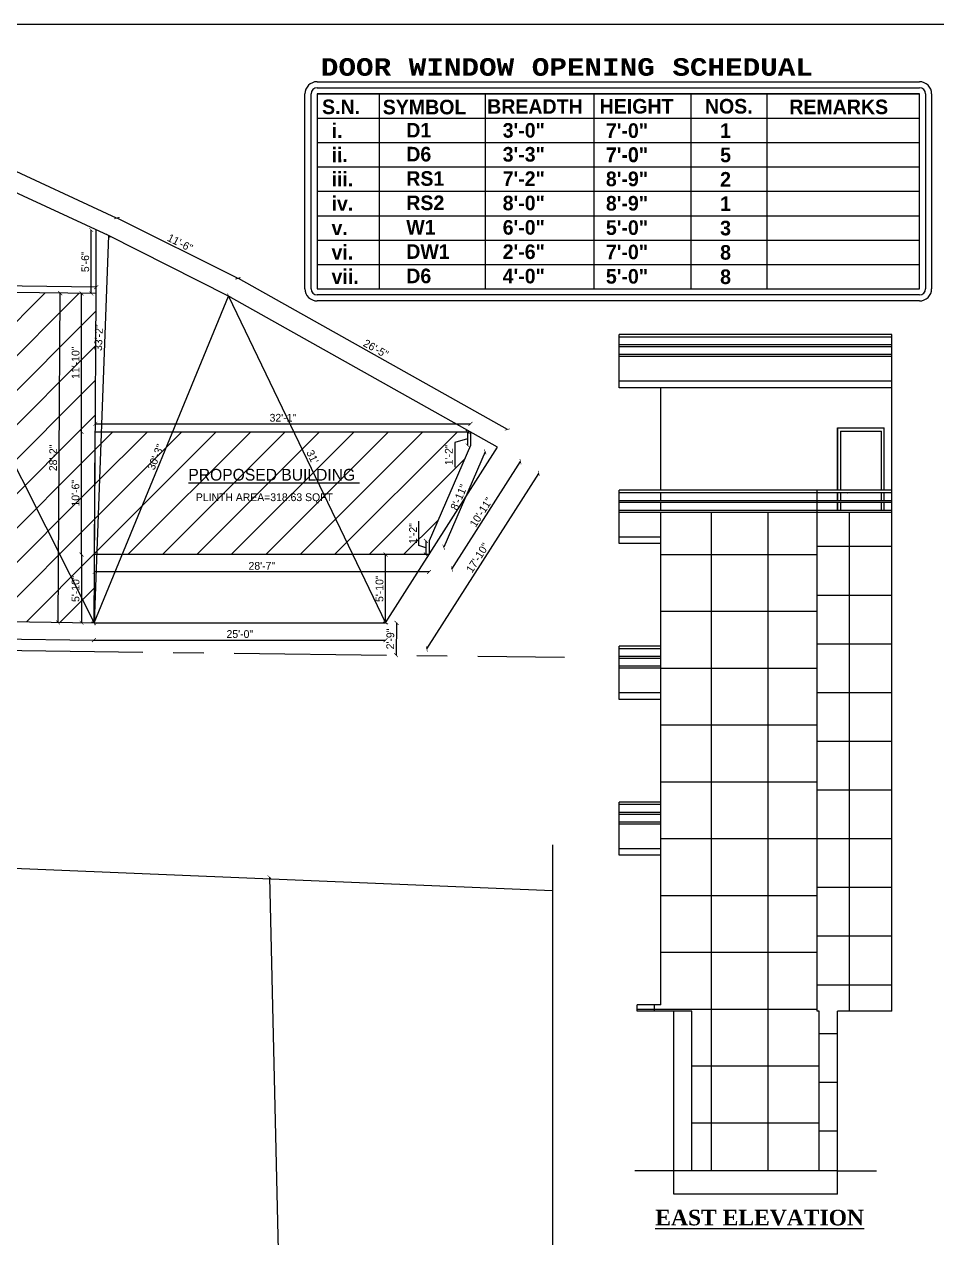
# Model space of a CAD drawing. Header units: inches. Extents: x 4069 to 291496, y -47643 to 12535.
# Drawn here: x 36764 to 37466, y 837 to 1771 of the extents above; entities that cross this region are included whole.
import ezdxf

# ---------------------------------------------------------------- set-up
doc = ezdxf.new("R2010")
doc.units = ezdxf.units.IN
doc.header["$LTSCALE"] = 5
doc.header["$MEASUREMENT"] = 0
doc.linetypes.add('CENTER', pattern=[2, 1.25, -0.25, 0.25, -0.25])
for name, color, linetype, lineweight in [('A-WALL', 7, 'Continuous', 9), ('boundary', 7, 'Continuous', 25), ('DOOR', 62, 'Continuous', 0), ('ele1', 21, 'Continuous', 20), ('HATCH', 253, 'Continuous', 0)]:
    doc.layers.add(name, color=color, linetype=linetype, lineweight=lineweight)
doc.layers.add('DIM', color=5, linetype='Continuous')
doc.layers.add('TEXT', color=6, linetype='Continuous')
doc.styles.add('ARIAL', font='cityb___.ttf')
doc.styles.add('COURIER', font='courbd.ttf')
doc.styles.add('ordinary', font='times.ttf')
doc.styles.add('tt', font='stylu.ttf', dxfattribs={"height": 8})
doc.dimstyles.new('Copy(2) of STANDARD', dxfattribs={"dimtxt": 2, "dimasz": 4, "dimexe": 0, "dimexo": 0, "dimgap": 2, "dimtad": 1, "dimdec": 0, "dimzin": 0, "dimdsep": 46, "dimlunit": 3, "dimtxsty": 'tt', "dimblk": 'ARCHTICK', "dimcen": 0.0505, "dimse1": 1, "dimse2": 1, "dimclrd": 5, "dimclre": 5, "dimclrt": 7, "dimadec": 1, "dimazin": 0, "dimtm": 1e-09, "dimtfac": 1, "dimtdec": 0, "dimtofl": 0, "dimtmove": 1, "dimatfit": 3, "dimfxl": 1, "dimtolj": 2, "dimtzin": 0, "dimlwd": 13, "dimarcsym": 0})
pattern_1 = [(45, (2582.913, 0), (-17.67767, 17.67767), [])]

# ---------------------------------------------------------------- blocks, each defined once
blk = doc.blocks.new('_ArchTick')
at = {"color": 0, "linetype": 'ByBlock', "const_width": 0.15}
blk.add_lwpolyline([(-0.5, -0.5), (0.5, 0.5)], dxfattribs=at)
blk = doc.blocks.new('*D1819')
at = {"layer": 'Defpoints', "color": 0, "ltscale": 5, "transparency": 16777216}
for p in [(47748.4, 1977.7), (47740, 1959.6, -58.2), (48020.5, 1829.8, -58.2)]:
    blk.add_point(p, dxfattribs=at)
at = {"layer": 'DIM', "color": 5, "lineweight": 13, "ltscale": 5, "transparency": 16777216}
blk.add_line((48028.9, 1847.9), (47748.4, 1977.7), dxfattribs=at)
at = {"layer": 'DIM', "color": 5, "lineweight": 13, "ltscale": 5, "transparency": 16777216, "xscale": 4, "yscale": 4, "zscale": 4}
for p, rotation in [((47748.4, 1977.7), 155.1576801813038), ((48028.9, 1847.9), 335.1576801813039)]:
    blk.add_blockref('_ArchTick', p, dxfattribs=dict(at, rotation=rotation))
at = {"layer": 'DIM', "color": 7, "ltscale": 5, "transparency": 16777216, "insert": (47891.2, 1918.4), "char_height": 8, "attachment_point": 5, "rotation": 335.1577, "style": 'tt'}
blk.add_mtext('\\A2;25\'-9"', dxfattribs=at)
blk = doc.blocks.new('*D1820')
at = {"layer": 'Defpoints', "color": 0, "ltscale": 5, "transparency": 16777216}
for p in [(48029.6, 1847.9), (48020.5, 1829.8, -58.2), (48143.9, 1767.8, -58.2)]:
    blk.add_point(p, dxfattribs=at)
at = {"layer": 'DIM', "color": 5, "lineweight": 13, "ltscale": 5, "transparency": 16777216}
blk.add_line((48153, 1786), (48029.6, 1847.9), dxfattribs=at)
at = {"layer": 'DIM', "color": 5, "lineweight": 13, "ltscale": 5, "transparency": 16777216, "xscale": 4, "yscale": 4, "zscale": 4}
for p, rotation in [((48029.6, 1847.9), 153.3431404319543), ((48153, 1786), 333.3431404319542)]:
    blk.add_blockref('_ArchTick', p, dxfattribs=dict(at, rotation=rotation))
at = {"layer": 'DIM', "color": 7, "ltscale": 5, "transparency": 16777216, "insert": (48094.1, 1822.4), "char_height": 8, "attachment_point": 5, "rotation": 333.3431, "style": 'tt'}
blk.add_mtext('\\A2;11\'-6"', dxfattribs=at)
blk = doc.blocks.new('*D1821')
at = {"layer": 'Defpoints', "color": 0, "ltscale": 5, "transparency": 16777216}
for p in [(48154, 1785.9), (48143.9, 1767.8, -58.2), (48420, 1612.8, -58.2)]:
    blk.add_point(p, dxfattribs=at)
at = {"layer": 'DIM', "color": 5, "lineweight": 13, "ltscale": 5, "transparency": 16777216}
blk.add_line((48430.1, 1630.8), (48154, 1785.9), dxfattribs=at)
at = {"layer": 'DIM', "color": 5, "lineweight": 13, "ltscale": 5, "transparency": 16777216, "xscale": 4, "yscale": 4, "zscale": 4}
for p, rotation in [((48154, 1785.9), 150.6791819765447), ((48430.1, 1630.8), 330.6791819765446)]:
    blk.add_blockref('_ArchTick', p, dxfattribs=dict(at, rotation=rotation))
at = {"layer": 'DIM', "color": 7, "ltscale": 5, "transparency": 16777216, "insert": (48295.1, 1713.7), "char_height": 8, "attachment_point": 5, "rotation": 330.6792, "style": 'tt'}
blk.add_mtext('\\A2;26\'-5"', dxfattribs=at)
blk = doc.blocks.new('*D1823')
at = {"layer": 'Defpoints', "color": 0, "ltscale": 5, "transparency": 16777216}
for p in [(47429.9, 1441.1, -58.2), (48005.8, 1432.4, -58.2), (48005.6, 1414.6)]:
    blk.add_point(p, dxfattribs=at)
at = {"layer": 'DIM', "color": 5, "lineweight": 13, "ltscale": 5, "transparency": 16777216}
blk.add_line((47429.6, 1423.2), (48005.6, 1414.6), dxfattribs=at)
at = {"layer": 'DIM', "color": 5, "lineweight": 13, "ltscale": 5, "transparency": 16777216, "xscale": 4, "yscale": 4, "zscale": 4}
for p, rotation in [((47429.6, 1423.2), 179.1401444559383), ((48005.6, 1414.6), 359.1401444559383)]:
    blk.add_blockref('_ArchTick', p, dxfattribs=dict(at, rotation=rotation))
at = {"layer": 'DIM', "color": 7, "ltscale": 5, "transparency": 16777216, "insert": (47717.7, 1425.1), "char_height": 8, "attachment_point": 5, "rotation": 359.1401, "style": 'tt'}
blk.add_mtext("\\A2;48'", dxfattribs=at)
blk = doc.blocks.new('*D1824')
at = {"layer": 'Defpoints', "color": 0, "ltscale": 5, "transparency": 16777216}
for p in [(48005.8, 1432.4, -58.2), (48305, 1432.4, -58.2), (48305, 1414.6)]:
    blk.add_point(p, dxfattribs=at)
at = {"layer": 'DIM', "color": 5, "lineweight": 13, "ltscale": 5, "transparency": 16777216}
blk.add_line((48005.8, 1414.6), (48305, 1414.6), dxfattribs=at)
at = {"layer": 'DIM', "color": 5, "lineweight": 13, "ltscale": 5, "transparency": 16777216, "xscale": 4, "yscale": 4, "zscale": 4, "rotation": 180}
blk.add_blockref('_ArchTick', (48005.8, 1414.6), dxfattribs=at)
at = {"layer": 'DIM', "color": 5, "lineweight": 13, "ltscale": 5, "transparency": 16777216, "xscale": 4, "yscale": 4, "zscale": 4}
blk.add_blockref('_ArchTick', (48305, 1414.6), dxfattribs=at)
at = {"layer": 'DIM', "color": 7, "ltscale": 5, "transparency": 16777216, "insert": (48155.4, 1420.8), "char_height": 8, "attachment_point": 5, "style": 'tt'}
blk.add_mtext('\\A2;25\'-0"', dxfattribs=at)
blk = doc.blocks.new('*D1825')
at = {"layer": 'Defpoints', "color": 0, "ltscale": 5, "transparency": 16777216}
for p in [(48420, 1612.8, -58.2), (48462.2, 1585.8), (48305, 1432.4, -58.2)]:
    blk.add_point(p, dxfattribs=at)
at = {"layer": 'DIM', "color": 5, "lineweight": 13, "ltscale": 5, "transparency": 16777216}
blk.add_line((48347.3, 1405.5), (48462.2, 1585.8), dxfattribs=at)
at = {"layer": 'DIM', "color": 5, "lineweight": 13, "ltscale": 5, "transparency": 16777216, "xscale": 4, "yscale": 4, "zscale": 4}
for p, rotation in [((48462.2, 1585.8), 57.48404716702264), ((48347.3, 1405.5), 237.4840471670226)]:
    blk.add_blockref('_ArchTick', p, dxfattribs=dict(at, rotation=rotation))
at = {"layer": 'DIM', "color": 7, "ltscale": 5, "transparency": 16777216, "insert": (48399.4, 1499.1), "char_height": 8, "attachment_point": 5, "rotation": 57.484, "style": 'tt'}
blk.add_mtext('\\A2;17\'-10"', dxfattribs=at)
blk = doc.blocks.new('*D1826')
at = {"layer": 'Defpoints', "color": 0, "ltscale": 5, "transparency": 16777216}
for p in [(47629.6, 1781.5), (47629.6, 1774.9, -58.2), (48008, 1770.4, -58.2)]:
    blk.add_point(p, dxfattribs=at)
at = {"layer": 'DIM', "color": 5, "lineweight": 13, "ltscale": 5, "transparency": 16777216}
blk.add_line((48008.1, 1777), (47629.6, 1781.5), dxfattribs=at)
at = {"layer": 'DIM', "color": 5, "lineweight": 13, "ltscale": 5, "transparency": 16777216, "xscale": 4, "yscale": 4, "zscale": 4}
for p, rotation in [((47629.6, 1781.5), 179.3189926732725), ((48008.1, 1777), 359.3189926732724)]:
    blk.add_blockref('_ArchTick', p, dxfattribs=dict(at, rotation=rotation))
at = {"layer": 'DIM', "color": 7, "ltscale": 5, "transparency": 16777216, "insert": (47819, 1785.6), "char_height": 8, "attachment_point": 5, "rotation": 359.319, "style": 'tt'}
blk.add_mtext('\\A2;31\'-7"', dxfattribs=at)
blk = doc.blocks.new('*D1829')
at = {"layer": 'Defpoints', "color": 0, "ltscale": 5, "transparency": 16777216}
for p in [(48003, 1835.5), (48008, 1835.5, -58.2), (48008, 1770.4, -58.2)]:
    blk.add_point(p, dxfattribs=at)
at = {"layer": 'DIM', "color": 5, "lineweight": 13, "ltscale": 5, "transparency": 16777216}
blk.add_line((48003, 1770.4), (48003, 1835.5), dxfattribs=at)
at = {"layer": 'DIM', "color": 5, "lineweight": 13, "ltscale": 5, "transparency": 16777216, "xscale": 4, "yscale": 4, "zscale": 4}
for p, rotation in [((48003, 1835.5), 90), ((48003, 1770.4), 270)]:
    blk.add_blockref('_ArchTick', p, dxfattribs=dict(at, rotation=rotation))
at = {"layer": 'DIM', "color": 7, "ltscale": 5, "transparency": 16777216, "insert": (47996.8, 1803), "char_height": 8, "attachment_point": 5, "rotation": 90, "style": 'tt'}
blk.add_mtext('\\A2;5\'-6"', dxfattribs=at)
blk = doc.blocks.new('*D1830')
at = {"layer": 'Defpoints', "color": 0, "ltscale": 5, "transparency": 16777216}
for p in [(47971.1, 1770.7), (48008, 1770.4, -58.2), (48005.8, 1432.4, -58.2)]:
    blk.add_point(p, dxfattribs=at)
at = {"layer": 'DIM', "color": 5, "lineweight": 13, "ltscale": 5, "transparency": 16777216}
blk.add_line((47968.9, 1432.7), (47971.1, 1770.7), dxfattribs=at)
at = {"layer": 'DIM', "color": 5, "lineweight": 13, "ltscale": 5, "transparency": 16777216, "xscale": 4, "yscale": 4, "zscale": 4}
for p, rotation in [((47971.1, 1770.7), 89.62590714723008), ((47968.9, 1432.7), 269.6259071472301)]:
    blk.add_blockref('_ArchTick', p, dxfattribs=dict(at, rotation=rotation))
at = {"layer": 'DIM', "color": 7, "ltscale": 5, "transparency": 16777216, "insert": (47963.9, 1601.7), "char_height": 8, "attachment_point": 5, "rotation": 89.6259, "style": 'tt'}
blk.add_mtext('\\A2;28\'-2"', dxfattribs=at)
blk = doc.blocks.new('*D1831')
at = {"layer": 'Defpoints', "color": 0, "ltscale": 5, "transparency": 16777216}
for p in [(47993, 1628.4), (48007.1, 1628.4, -58.2), (48006.3, 1502.4, -58.2)]:
    blk.add_point(p, dxfattribs=at)
at = {"layer": 'DIM', "color": 5, "lineweight": 13, "ltscale": 5, "transparency": 16777216}
blk.add_line((47993, 1502.4), (47993, 1628.4), dxfattribs=at)
at = {"layer": 'DIM', "color": 5, "lineweight": 13, "ltscale": 5, "transparency": 16777216, "xscale": 4, "yscale": 4, "zscale": 4}
for p, rotation in [((47993, 1628.4), 90), ((47993, 1502.4), 270)]:
    blk.add_blockref('_ArchTick', p, dxfattribs=dict(at, rotation=rotation))
at = {"layer": 'DIM', "color": 7, "ltscale": 5, "transparency": 16777216, "insert": (47986.8, 1565.4), "char_height": 8, "attachment_point": 5, "rotation": 90, "style": 'tt'}
blk.add_mtext('\\A2;10\'-6"', dxfattribs=at)
blk = doc.blocks.new('*D1832')
at = {"layer": 'Defpoints', "color": 0, "ltscale": 5, "transparency": 16777216}
for p in [(48006.3, 1502.4, -58.2), (47993, 1432.4), (48005.8, 1432.4, -58.2)]:
    blk.add_point(p, dxfattribs=at)
at = {"layer": 'DIM', "color": 5, "lineweight": 13, "ltscale": 5, "transparency": 16777216}
blk.add_line((47993, 1502.4), (47993, 1432.4), dxfattribs=at)
at = {"layer": 'DIM', "color": 5, "lineweight": 13, "ltscale": 5, "transparency": 16777216, "xscale": 4, "yscale": 4, "zscale": 4}
for p, rotation in [((47993, 1502.4), 90), ((47993, 1432.4), 270)]:
    blk.add_blockref('_ArchTick', p, dxfattribs=dict(at, rotation=rotation))
at = {"layer": 'DIM', "color": 7, "ltscale": 5, "transparency": 16777216, "insert": (47986.8, 1467.4), "char_height": 8, "attachment_point": 5, "rotation": 90, "style": 'tt'}
blk.add_mtext('\\A2;5\'-10"', dxfattribs=at)
blk = doc.blocks.new('*D1833')
at = {"layer": 'Defpoints', "color": 0, "ltscale": 5, "transparency": 16777216}
for p in [(47993, 1770.4), (48008, 1770.4, -58.2), (48007.1, 1628.4, -58.2)]:
    blk.add_point(p, dxfattribs=at)
at = {"layer": 'DIM', "color": 5, "lineweight": 13, "ltscale": 5, "transparency": 16777216}
blk.add_line((47993, 1628.4), (47993, 1770.4), dxfattribs=at)
at = {"layer": 'DIM', "color": 5, "lineweight": 13, "ltscale": 5, "transparency": 16777216, "xscale": 4, "yscale": 4, "zscale": 4}
for p, rotation in [((47993, 1770.4), 90), ((47993, 1628.4), 270)]:
    blk.add_blockref('_ArchTick', p, dxfattribs=dict(at, rotation=rotation))
at = {"layer": 'DIM', "color": 7, "ltscale": 5, "transparency": 16777216, "insert": (47986.9, 1699.4), "char_height": 8, "attachment_point": 5, "rotation": 90, "style": 'tt'}
blk.add_mtext('\\A2;11\'-10"', dxfattribs=at)
blk = doc.blocks.new('*D1834')
at = {"layer": 'Defpoints', "color": 0, "ltscale": 5, "transparency": 16777216}
for p in [(48392.1, 1636.6), (48007.1, 1628.4), (48392.1, 1628.4)]:
    blk.add_point(p, dxfattribs=at)
at = {"layer": 'DIM', "color": 5, "lineweight": 13, "ltscale": 5, "transparency": 16777216}
blk.add_line((48007.1, 1636.6), (48392.1, 1636.6), dxfattribs=at)
at = {"layer": 'DIM', "color": 5, "lineweight": 13, "ltscale": 5, "transparency": 16777216, "xscale": 4, "yscale": 4, "zscale": 4, "rotation": 180}
blk.add_blockref('_ArchTick', (48007.1, 1636.6), dxfattribs=at)
at = {"layer": 'DIM', "color": 5, "lineweight": 13, "ltscale": 5, "transparency": 16777216, "xscale": 4, "yscale": 4, "zscale": 4}
blk.add_blockref('_ArchTick', (48392.1, 1636.6), dxfattribs=at)
at = {"layer": 'DIM', "color": 7, "ltscale": 5, "transparency": 16777216, "insert": (48199.6, 1642.8), "char_height": 8, "attachment_point": 5, "style": 'tt'}
blk.add_mtext('\\A2;32\'-1"', dxfattribs=at)
blk = doc.blocks.new('*D1835')
at = {"layer": 'Defpoints', "color": 0, "ltscale": 5, "transparency": 16777216}
for p in [(48392.1, 1628.4), (48389.2, 1614.4), (48392.1, 1614.4)]:
    blk.add_point(p, dxfattribs=at)
at = {"layer": 'DIM', "color": 5, "lineweight": 13, "ltscale": 5, "transparency": 16777216}
for p, q in [((48389.2, 1621.4), (48376, 1617.5)), ((48389.2, 1628.4), (48389.2, 1614.4)), ((48376, 1617.5), (48376, 1592.3))]:
    blk.add_line(p, q, dxfattribs=at)
at = {"layer": 'DIM', "color": 5, "lineweight": 13, "ltscale": 5, "transparency": 16777216, "xscale": 4, "yscale": 4, "zscale": 4}
for p, rotation in [((48389.2, 1628.4), 90), ((48389.2, 1614.4), 270)]:
    blk.add_blockref('_ArchTick', p, dxfattribs=dict(at, rotation=rotation))
at = {"layer": 'DIM', "color": 7, "ltscale": 5, "transparency": 16777216, "insert": (48369.9, 1604.9), "char_height": 8, "attachment_point": 5, "rotation": 90, "style": 'tt'}
blk.add_mtext('\\A2;1\'-2"', dxfattribs=at)
blk = doc.blocks.new('*D1836')
at = {"layer": 'Defpoints', "color": 0, "ltscale": 5, "transparency": 16777216}
for p in [(48392.1, 1614.4), (48349.6, 1516.4), (48364.7, 1509.9)]:
    blk.add_point(p, dxfattribs=at)
at = {"layer": 'DIM', "color": 5, "lineweight": 13, "ltscale": 5, "transparency": 16777216}
blk.add_line((48407.2, 1607.9), (48364.7, 1509.9), dxfattribs=at)
at = {"layer": 'DIM', "color": 5, "lineweight": 13, "ltscale": 5, "transparency": 16777216, "xscale": 4, "yscale": 4, "zscale": 4}
for p, rotation in [((48407.2, 1607.9), 66.57772555762529), ((48364.7, 1509.9), 246.5777255576253)]:
    blk.add_blockref('_ArchTick', p, dxfattribs=dict(at, rotation=rotation))
at = {"layer": 'DIM', "color": 7, "ltscale": 5, "transparency": 16777216, "insert": (48380.3, 1561.3), "char_height": 8, "attachment_point": 5, "rotation": 66.5777, "style": 'tt'}
blk.add_mtext('\\A2;8\'-11"', dxfattribs=at)
blk = doc.blocks.new('*D1837')
at = {"layer": 'Defpoints', "color": 0, "ltscale": 5, "transparency": 16777216}
for p in [(48349.6, 1516.4), (48346.4, 1502.4), (48349.6, 1502.4)]:
    blk.add_point(p, dxfattribs=at)
at = {"layer": 'DIM', "color": 5, "lineweight": 13, "ltscale": 5, "transparency": 16777216}
for p, q in [((48339.3, 1511.6), (48339.3, 1536.7)), ((48346.4, 1509.4), (48339.3, 1511.6)), ((48346.4, 1516.4), (48346.4, 1502.4))]:
    blk.add_line(p, q, dxfattribs=at)
at = {"layer": 'DIM', "color": 5, "lineweight": 13, "ltscale": 5, "transparency": 16777216, "xscale": 4, "yscale": 4, "zscale": 4}
for p, rotation in [((48346.4, 1516.4), 90), ((48346.4, 1502.4), 270)]:
    blk.add_blockref('_ArchTick', p, dxfattribs=dict(at, rotation=rotation))
at = {"layer": 'DIM', "color": 7, "ltscale": 5, "transparency": 16777216, "insert": (48333.2, 1524.1), "char_height": 8, "attachment_point": 5, "rotation": 90, "style": 'tt'}
blk.add_mtext('\\A2;1\'-2"', dxfattribs=at)
blk = doc.blocks.new('*D1838')
at = {"layer": 'Defpoints', "color": 0, "ltscale": 5, "transparency": 16777216}
for p in [(48006.3, 1502.4), (48349.6, 1502.4), (48006.3, 1484.6)]:
    blk.add_point(p, dxfattribs=at)
at = {"layer": 'DIM', "color": 5, "lineweight": 13, "ltscale": 5, "transparency": 16777216}
blk.add_line((48349.6, 1484.6), (48006.3, 1484.6), dxfattribs=at)
at = {"layer": 'DIM', "color": 5, "lineweight": 13, "ltscale": 5, "transparency": 16777216, "xscale": 4, "yscale": 4, "zscale": 4, "rotation": 180}
blk.add_blockref('_ArchTick', (48006.3, 1484.6), dxfattribs=at)
at = {"layer": 'DIM', "color": 5, "lineweight": 13, "ltscale": 5, "transparency": 16777216, "xscale": 4, "yscale": 4, "zscale": 4}
blk.add_blockref('_ArchTick', (48349.6, 1484.6), dxfattribs=at)
at = {"layer": 'DIM', "color": 7, "ltscale": 5, "transparency": 16777216, "insert": (48178, 1490.8), "char_height": 8, "attachment_point": 5, "style": 'tt'}
blk.add_mtext('\\A2;28\'-7"', dxfattribs=at)
blk = doc.blocks.new('*D1839')
at = {"layer": 'Defpoints', "color": 0, "ltscale": 5, "transparency": 16777216}
for p in [(48305, 1502.4), (48305, 1502.4), (48305, 1432.4, -58.2)]:
    blk.add_point(p, dxfattribs=at)
at = {"layer": 'DIM', "color": 5, "lineweight": 13, "ltscale": 5, "transparency": 16777216}
blk.add_line((48305, 1432.4), (48305, 1502.4), dxfattribs=at)
at = {"layer": 'DIM', "color": 5, "lineweight": 13, "ltscale": 5, "transparency": 16777216, "xscale": 4, "yscale": 4, "zscale": 4}
for p, rotation in [((48305, 1502.4), 90), ((48305, 1432.4), 270)]:
    blk.add_blockref('_ArchTick', p, dxfattribs=dict(at, rotation=rotation))
at = {"layer": 'DIM', "color": 7, "ltscale": 5, "transparency": 16777216, "insert": (48298.8, 1467.4), "char_height": 8, "attachment_point": 5, "rotation": 90, "style": 'tt'}
blk.add_mtext('\\A2;5\'-10"', dxfattribs=at)
blk = doc.blocks.new('*D1840')
at = {"layer": 'Defpoints', "color": 0, "ltscale": 5, "transparency": 16777216}
for p in [(47740, 1959.6, -58.2), (48005.8, 1432.4, -58.2), (48005.8, 1432.4)]:
    blk.add_point(p, dxfattribs=at)
at = {"layer": 'DIM', "color": 5, "lineweight": 13, "ltscale": 5, "transparency": 16777216}
blk.add_line((47740, 1959.6), (48005.8, 1432.4), dxfattribs=at)
at = {"layer": 'DIM', "color": 5, "lineweight": 13, "ltscale": 5, "transparency": 16777216, "xscale": 4, "yscale": 4, "zscale": 4}
for p, rotation in [((47740, 1959.6), 116.757650524595), ((48005.8, 1432.4), 296.757650524595)]:
    blk.add_blockref('_ArchTick', p, dxfattribs=dict(at, rotation=rotation))
at = {"layer": 'DIM', "color": 7, "ltscale": 5, "transparency": 16777216, "insert": (47878.5, 1698.8), "char_height": 8, "attachment_point": 5, "rotation": 296.7577, "style": 'tt'}
blk.add_mtext('\\A2;49\'-2"', dxfattribs=at)
blk = doc.blocks.new('*D1841')
at = {"layer": 'Defpoints', "color": 0, "ltscale": 5, "transparency": 16777216}
for p in [(48143.9, 1767.8, -58.2), (48143.9, 1767.8), (48005.8, 1432.4)]:
    blk.add_point(p, dxfattribs=at)
at = {"layer": 'DIM', "color": 5, "lineweight": 13, "ltscale": 5, "transparency": 16777216}
blk.add_line((48005.8, 1432.4), (48143.9, 1767.8), dxfattribs=at)
at = {"layer": 'DIM', "color": 5, "lineweight": 13, "ltscale": 5, "transparency": 16777216, "xscale": 4, "yscale": 4, "zscale": 4}
for p, rotation in [((48143.9, 1767.8), 67.63045280318387), ((48005.8, 1432.4), 247.6304528031839)]:
    blk.add_blockref('_ArchTick', p, dxfattribs=dict(at, rotation=rotation))
at = {"layer": 'DIM', "color": 7, "ltscale": 5, "transparency": 16777216, "insert": (48069.1, 1602.5), "char_height": 8, "attachment_point": 5, "rotation": 67.6305, "style": 'tt'}
blk.add_mtext('\\A2;30\'-3"', dxfattribs=at)
blk = doc.blocks.new('*D1842')
at = {"layer": 'Defpoints', "color": 0, "ltscale": 5, "transparency": 16777216}
for p in [(48143.9, 1767.8), (48305, 1432.4), (48305, 1432.4)]:
    blk.add_point(p, dxfattribs=at)
at = {"layer": 'DIM', "color": 5, "lineweight": 13, "ltscale": 5, "transparency": 16777216}
blk.add_line((48143.9, 1767.8), (48305, 1432.4), dxfattribs=at)
at = {"layer": 'DIM', "color": 5, "lineweight": 13, "ltscale": 5, "transparency": 16777216, "xscale": 4, "yscale": 4, "zscale": 4}
for p, rotation in [((48143.9, 1767.8), 115.661332565783), ((48305, 1432.4), 295.661332565783)]:
    blk.add_blockref('_ArchTick', p, dxfattribs=dict(at, rotation=rotation))
at = {"layer": 'DIM', "color": 7, "ltscale": 5, "transparency": 16777216, "insert": (48230, 1602.8), "char_height": 8, "attachment_point": 5, "rotation": 295.6613, "style": 'tt'}
blk.add_mtext("\\A2;31'", dxfattribs=at)
blk = doc.blocks.new('*D1843')
at = {"layer": 'Defpoints', "color": 0, "ltscale": 5, "transparency": 16777216}
for p in [(48020.5, 1829.8, -58.2), (48005.8, 1432.4), (48005.8, 1432.4)]:
    blk.add_point(p, dxfattribs=at)
at = {"layer": 'DIM', "color": 5, "lineweight": 13, "ltscale": 5, "transparency": 16777216}
blk.add_line((48020.5, 1829.8), (48005.8, 1432.4), dxfattribs=at)
at = {"layer": 'DIM', "color": 5, "lineweight": 13, "ltscale": 5, "transparency": 16777216, "xscale": 4, "yscale": 4, "zscale": 4}
for p, rotation in [((48020.5, 1829.8), 87.88570645799584), ((48005.8, 1432.4), 267.8857064579958)]:
    blk.add_blockref('_ArchTick', p, dxfattribs=dict(at, rotation=rotation))
at = {"layer": 'DIM', "color": 7, "ltscale": 5, "transparency": 16777216, "insert": (48010.5, 1725.1), "char_height": 8, "attachment_point": 5, "rotation": 87.8857, "style": 'tt'}
blk.add_mtext('\\A2;33\'-2"', dxfattribs=at)
blk = doc.blocks.new('*D1845')
at = {"layer": 'Defpoints', "color": 0, "ltscale": 5, "transparency": 16777216}
for p in [(48162.5, 1170.7, -52.5), (48197.6, -337.5, 1.5), (48221, -337)]:
    blk.add_point(p, dxfattribs=at)
at = {"layer": 'DIM', "color": 5, "lineweight": 13, "ltscale": 5, "transparency": 16777216}
blk.add_line((48185.9, 1171.2), (48221, -337), dxfattribs=at)
at = {"layer": 'DIM', "color": 5, "lineweight": 13, "ltscale": 5, "transparency": 16777216, "xscale": 4, "yscale": 4, "zscale": 4}
for p, rotation in [((48185.9, 1171.2), 91.33313824719272), ((48221, -337), 271.3331382471927)]:
    blk.add_blockref('_ArchTick', p, dxfattribs=dict(at, rotation=rotation))
at = {"layer": 'DIM', "color": 7, "ltscale": 5, "transparency": 16777216, "insert": (48209.6, 417.3), "char_height": 8, "attachment_point": 5, "rotation": 271.3331, "style": 'tt'}
blk.add_mtext('\\A2;125\'-9"', dxfattribs=at)
blk = doc.blocks.new('*D1815')
at = {"layer": 'Defpoints', "color": 0, "ltscale": 5, "transparency": 16777216}
for p in [(48420, 1612.8, -58.2), (48443.5, 1597.8), (48349.6, 1502.4)]:
    blk.add_point(p, dxfattribs=at)
at = {"layer": 'DIM', "color": 5, "lineweight": 13, "ltscale": 5, "transparency": 16777216}
blk.add_line((48373.1, 1487.5), (48443.5, 1597.8), dxfattribs=at)
at = {"layer": 'DIM', "color": 5, "lineweight": 13, "ltscale": 5, "transparency": 16777216, "xscale": 4, "yscale": 4, "zscale": 4}
for p, rotation in [((48443.5, 1597.8), 57.48404716703106), ((48373.1, 1487.5), 237.484047167031)]:
    blk.add_blockref('_ArchTick', p, dxfattribs=dict(at, rotation=rotation))
at = {"layer": 'DIM', "color": 7, "ltscale": 5, "transparency": 16777216, "insert": (48403.1, 1545.9), "char_height": 8, "attachment_point": 5, "rotation": 57.484, "style": 'tt'}
blk.add_mtext('\\A2;10\'-11"', dxfattribs=at)
blk = doc.blocks.new('*D1847')
at = {"layer": 'Defpoints', "color": 0, "ltscale": 5, "transparency": 16777216}
for p in [(48305, 1432.4), (48304.6, 1399.3), (48315.9, 1399.1)]:
    blk.add_point(p, dxfattribs=at)
at = {"layer": 'DIM', "color": 5, "lineweight": 13, "ltscale": 5, "transparency": 16777216}
blk.add_line((48316.3, 1432.3), (48315.9, 1399.1), dxfattribs=at)
at = {"layer": 'DIM', "color": 5, "lineweight": 13, "ltscale": 5, "transparency": 16777216, "xscale": 4, "yscale": 4, "zscale": 4}
for p, rotation in [((48316.3, 1432.3), 89.2941950465227), ((48315.9, 1399.1), 269.2941950465227)]:
    blk.add_blockref('_ArchTick', p, dxfattribs=dict(at, rotation=rotation))
at = {"layer": 'DIM', "color": 7, "ltscale": 5, "transparency": 16777216, "insert": (48309.9, 1415.8), "char_height": 8, "attachment_point": 5, "rotation": 89.2942, "style": 'tt'}
blk.add_mtext('\\A2;2\'-9"', dxfattribs=at)
blk = doc.blocks.new('stpln')
at = {"layer": 'HATCH', "ltscale": 5}
h = blk.add_hatch(dxfattribs=at)
h.set_pattern_fill('ANSI31', color=256, scale=200, style=0)
h.set_pattern_definition(pattern_1)
h.paths.add_polyline_path([(47629.6, 1774.9), (47429.9, 1441.1), (48005.8, 1432.4), (48008, 1770.4)])
h.paths.add_polyline_path([(47972.9, 1582.8), (47973.1, 1619.9), (47954.6, 1620.1), (47954.4, 1583)], flags=24)
h.paths.add_polyline_path([(47995.9, 1545.4), (47995.9, 1582.6), (47977.4, 1582.6), (47977.4, 1545.4)], flags=24)
h.paths.add_polyline_path([(47995.9, 1448.7), (47995.9, 1485.8), (47977.4, 1485.8), (47977.4, 1448.7)], flags=24)
h.paths.add_polyline_path([(47996, 1675.5), (47996, 1720.5), (47977.5, 1720.5), (47977.5, 1675.5)], flags=24)
h.paths.add_polyline_path([(47862, 1711.2), (47878.7, 1678.1), (47895.3, 1686.4), (47878.6, 1719.5)], flags=24)
h.paths.add_polyline_path([(48018.9, 1706.2), (48020.3, 1743.3), (48001.8, 1744), (48000.4, 1706.9)], flags=9)
h.paths.add_polyline_path([(47688.1, 1590.7), (47855.8, 1590.7), (47855.8, 1603.7), (47688.1, 1603.7)], flags=24)
h.paths.add_polyline_path([(47679.4, 1611.1), (47846, 1611.1), (47846, 1629.9), (47679.4, 1629.9)], flags=24)
h = blk.add_hatch(dxfattribs=at)
h.set_pattern_fill('ANSI31', color=256, scale=200, style=0)
h.set_pattern_definition(pattern_1)
h.paths.add_polyline_path([(48392.1, 1614.4), (48392.1, 1628.4), (48007.1, 1628.4), (48006.3, 1502.4), (48349.6, 1502.4), (48349.6, 1516.4)])
h.paths.add_polyline_path([(48379.1, 1588.9), (48379.1, 1618), (48360.6, 1618), (48360.6, 1588.9)], flags=24)
h.paths.add_polyline_path([(48342.4, 1508.1), (48342.4, 1537.3), (48323.9, 1537.3), (48323.9, 1508.1)], flags=24)
h.paths.add_polyline_path([(48070.5, 1581.8), (48084.6, 1616.2), (48067.5, 1623.2), (48053.4, 1588.9)], flags=24)
h.paths.add_polyline_path([(48217.1, 1608.6), (48226.4, 1589.2), (48243.1, 1597.2), (48233.8, 1616.6)], flags=24)
h.paths.add_polyline_path([(48108.2, 1554.6), (48267.9, 1554.6), (48267.9, 1567.5), (48108.2, 1567.5)], flags=24)
h.paths.add_polyline_path([(48099.4, 1574.7), (48285.3, 1574.7), (48285.3, 1593.7), (48099.4, 1593.7)], flags=24)
blk.add_line((47149.7, 1212.7, -31.3), (48476.4, 1157.7, -59.1))
at = {"layer": 'A-WALL', "ltscale": 5}
blk.add_line((48008, 1770.4, -58.2), (48008, 1835.5, -58.2), dxfattribs=at)
at = {"layer": 'A-WALL', "linetype": 'CENTER', "ltscale": 25}
blk.add_line((47149.7, 1413.5), (48488.5, 1397), dxfattribs=at)
at = {"layer": 'A-WALL', "ltscale": 5, "elevation": -58.2}
blk.add_lwpolyline([(47740, 1959.6), (47429.9, 1441.1), (48005.8, 1432.4), (48305, 1432.4), (48420, 1612.8), (48143.9, 1767.8), (48020.5, 1829.8)], close=True, dxfattribs=at)
at = {"layer": 'A-WALL', "linetype": 'Continuous', "ltscale": 5, "elevation": -59.1}
blk.add_lwpolyline([(48476.4, 1204.5), (48476.4, 403.1), (48420.8, 374.2), (48530.1, 373.9), (48476.4, 345.3), (48476.4, -412.1)], dxfattribs=at)
at = {"layer": 'DIM', "ltscale": 5}
blk.add_lwpolyline([(48007.1, 1628.4), (48392.1, 1628.4), (48392.1, 1614.4), (48349.6, 1516.4), (48349.6, 1502.4), (48006.3, 1502.4)], close=True, dxfattribs=at)
at = {"layer": 'DOOR', "lineweight": 13, "elevation": -58.2}
blk.add_lwpolyline([(47429.9, 1441.1), (48005.8, 1432.4), (48008, 1770.4), (47629.6, 1774.9)], close=True, dxfattribs=at)
at = {"layer": 'TEXT', "linetype": 'ByBlock', "style": 'tt'}
blk.add_text('%%UPROPOSED BUILDING ', height=12, dxfattribs=at).set_placement((48102.6, 1578.4, -58.2))
at = {"layer": 'TEXT', "lineweight": 70, "style": 'tt'}
blk.add_text('PLINTH AREA=318.63 SQFT', height=8, dxfattribs=at).set_placement((48110.3, 1557.3, -58.2))
at = {"layer": 'DIM', "ltscale": 5}
for p1, p2, distance, picture, middle in [((48020.5, 1829.8, -58.2), (47740, 1959.6, -58.2), -20, '*D1819', (47891.2, 1918.4)), ((47740, 1959.6, -58.2), (48005.8, 1432.4, -58.2), 0, '*D1840', (47878.5, 1698.8)), ((48143.9, 1767.8, -58.2), (48020.5, 1829.8, -58.2), -20.3, '*D1820', (48094.1, 1822.4)), ((48008.0456, 1770.4401, -58.169), (47629.5702, 1774.9388, -58.169), -6.5839, '*D1826', (47818.9609, 1785.5594)), ((48420, 1612.8, -58.2), (48143.9, 1767.8, -58.2), -20.7, '*D1821', (48295.1, 1713.7)), ((48005.8, 1432.4, -58.2), (48008, 1770.4, -58.2), 36.9, '*D1830', (47963.9, 1601.7)), ((48005.8, 1432.4), (48143.9, 1767.8, -58.2), 0, '*D1841', (48069.1, 1602.5)), ((48143.9, 1767.8), (48305, 1432.4), 0, '*D1842', (48230, 1602.8)), ((48305, 1432.4, -58.2), (48420, 1612.8, -58.2), -50.1, '*D1825', (48399.4, 1499.1)), ((48392.1, 1614.4), (48349.6, 1516.4), 16.5, '*D1836', (48380.3, 1561.3)), ((47429.9, 1441.1, -58.2), (48005.8, 1432.4, -58.2), -17.9, '*D1823', (47717.7, 1425.1)), ((48305, 1432.4), (48304.6, 1399.3), 11.3, '*D1847', (48309.9, 1415.8)), ((48162.5, 1170.7, -52.5), (48197.6, -337.5, 1.5), 23.4, '*D1845', (48209.6, 417.3))]:
    dim = blk.add_aligned_dim(p1=p1, p2=p2, distance=distance, dimstyle='Copy(2) of STANDARD', override={"dimtxt": 6}, dxfattribs=at)
    dim.commit()
    dim.dimension.update_dxf_attribs({"geometry": picture, "text_midpoint": middle})
dim = blk.add_linear_dim(base=(48003, 1835.5), p1=(48008, 1770.4, -58.2), p2=(48008, 1835.5, -58.2), angle=90, text='5\'-6"', dimstyle='Copy(2) of STANDARD', override={"dimtxt": 6}, dxfattribs=at)
dim.commit()
dim.dimension.update_dxf_attribs({"geometry": '*D1829', "text_midpoint": (47996.8, 1803)})
for base, p1, p2, angle, picture, middle, dimtype in [((48005.8, 1432.4), (48020.5, 1829.8, -58.2), (48005.8, 1432.4), 267.8857, '*D1843', (48016.6, 1724.9), 129), ((48389.2, 1614.4), (48392.1, 1628.4), (48392.1, 1614.4), 90, '*D1835', (48376, 1615.5), 128)]:
    dim = blk.add_linear_dim(base=base, p1=p1, p2=p2, angle=angle, dimstyle='Copy(2) of STANDARD', override={"dimtxt": 6}, dxfattribs=at)
    dim.commit()
    dim.dimension.update_dxf_attribs({"geometry": picture, "text_midpoint": middle, "dimtype": dimtype})
for base, p1, p2, angle, picture, middle in [((47993, 1770.4), (48007.1, 1628.4, -58.2), (48008, 1770.4, -58.2), 90, '*D1833', (47986.9, 1699.4)), ((47993, 1628.4), (48006.3, 1502.4, -58.2), (48007.1, 1628.4, -58.2), 90, '*D1831', (47986.8, 1565.4)), ((48443.5, 1597.8), (48349.6, 1502.4), (48420, 1612.8, -58.2), 237.484, '*D1815', (48403.1, 1545.9)), ((48346.4, 1502.4), (48349.6, 1516.4), (48349.6, 1502.4), 90, '*D1837', (48333.2, 1513.6)), ((47993, 1432.4), (48006.3, 1502.4, -58.2), (48005.8, 1432.4, -58.2), 90, '*D1832', (47986.8, 1467.4)), ((48305, 1502.4), (48305, 1432.4, -58.2), (48305, 1502.4), 90, '*D1839', (48298.8, 1467.4))]:
    dim = blk.add_linear_dim(base=base, p1=p1, p2=p2, angle=angle, dimstyle='Copy(2) of STANDARD', override={"dimtxt": 6}, dxfattribs=at)
    dim.commit()
    dim.dimension.update_dxf_attribs({"geometry": picture, "text_midpoint": middle})
for base, p1, p2, picture, middle in [((48392.1, 1636.6), (48007.1, 1628.4), (48392.1, 1628.4), '*D1834', (48199.6, 1642.8)), ((48006.3, 1484.6), (48349.6, 1502.4), (48006.3, 1502.4), '*D1838', (48178, 1490.8))]:
    dim = blk.add_linear_dim(base=base, p1=p1, p2=p2, dimstyle='Copy(2) of STANDARD', override={"dimtxt": 6}, dxfattribs=at)
    dim.commit()
    dim.dimension.update_dxf_attribs({"geometry": picture, "text_midpoint": middle})
dim = blk.add_linear_dim(base=(48305, 1414.6), p1=(48005.8, 1432.4, -58.2), p2=(48305, 1432.4, -58.2), text='25\'-0"', dimstyle='Copy(2) of STANDARD', override={"dimtxt": 6}, dxfattribs=at)
dim.commit()
dim.dimension.update_dxf_attribs({"geometry": '*D1824', "text_midpoint": (48155.4, 1420.8)})

msp = doc.modelspace()

# ---------------------------------------------------------------- hatches: boundary and pattern name
at = {"layer": 'A-WALL', "ltscale": 5}
h = msp.add_hatch(dxfattribs=at)
h.set_pattern_fill('ANSI37', color=256, scale=350, angle=45)
h.set_pattern_definition([(90, (4174.017, 94.44), (-43.75, 0), []), (180, (4174.017, 94.44), (-4e-15, -43.75), [])])
h.paths.add_polyline_path([(37253.72478, 1256.56652), (37253.72478, 1136.56652), (37253.72478, 1016.56652), (37235.72478, 1016.56652), (37235.72478, 1011.56652), (37277.72478, 1011.56652), (37277.72478, 888.56652), (37375.72478, 888.56652), (37375.72478, 1011.56652), (37374.06401, 1011.56652), (37374.06401, 1395.56652), (37253.72478, 1395.56652)])
h = msp.add_hatch(dxfattribs=at)
h.set_pattern_fill('ANSI37', color=256, scale=300, angle=45)
h.set_pattern_definition([(90, (4174.017, 94.44), (-37.5, 0), []), (180, (4174.017, 94.44), (-4e-15, -37.5), [])])
h.paths.add_polyline_path([(37374.06401, 1011.56652), (37375.72478, 1011.56652), (37375.72478, 888.56652), (37389.72478, 888.56652), (37389.72478, 1011.56652), (37431.72478, 1011.56652), (37431.72478, 1136.56652), (37431.72478, 1256.56652), (37431.72478, 1376.56652), (37431.72478, 1395.56652), (37374.06401, 1395.56652)])

# ---------------------------------------------------------------- linework, layer by layer
for p, q in [((36989.24081, 1722.45991), (37452.93497, 1722.45991)), ((36984.55398, 1567.77308), (36984.55398, 1717.77308)), ((37452.93497, 1717.77308), (36989.24081, 1717.77308)), ((36989.24081, 1717.77308), (36989.24081, 1567.77308)), ((36989.24081, 1717.77308), (37452.93497, 1717.77308)), ((36989.24081, 1717.77308), (36989.24081, 1567.77308)), ((37036.96369, 1717.77308), (37036.96369, 1698.8004)), ((37118.50726, 1717.77308), (37118.50726, 1699.02308)), ((37202.18192, 1717.77308), (37202.18192, 1699.02308)), ((37277.20893, 1699.02308), (37277.20893, 1717.77308)), ((37335.78428, 1699.02308), (37335.78428, 1717.77308)), ((37452.93497, 1567.77308), (37452.93497, 1717.77308)), ((37452.93497, 1621.25295), (37452.93497, 1717.77308)), ((37457.6218, 1717.77308), (37457.6218, 1567.77301)), ((36989.24081, 1699.02308), (37452.93497, 1699.02308)), ((37202.18192, 1699.02308), (37202.18192, 1567.77308)), ((37277.20893, 1567.77308), (37277.20893, 1699.02308)), ((37335.78428, 1567.77308), (37335.78428, 1699.02308)), ((36989.24081, 1680.27308), (37452.93497, 1680.27308)), ((36989.24081, 1661.52308), (37452.93497, 1661.52308)), ((36989.24081, 1642.77308), (37452.93497, 1642.77308)), ((36989.24081, 1624.02308), (37452.93497, 1624.02308)), ((36989.24081, 1605.27308), (37452.93497, 1605.27308)), ((36989.24081, 1586.52308), (37452.93497, 1586.52308)), ((36989.24081, 1567.77308), (37452.93497, 1567.77308)), ((37452.93497, 1563.08626), (36989.24081, 1563.08626))]:
    msp.add_line(p, q)
for centre, start, end in [((36989.24081, 1717.77308), 90, 180), ((37452.93497, 1717.77308), 0, 90), ((36989.24081, 1567.77308), 180, 270), ((37452.93497, 1567.77308), 270, 0)]:
    msp.add_arc(centre, 4.68683, start, end)
for p, q in [((37431.72478, 1532.56652), (37221.72478, 1532.56652)), ((37221.72478, 1491.56652), (37221.72478, 1532.56652)), ((37431.72478, 1496.56652), (37431.72478, 1532.56652)), ((37431.72478, 1530.56652), (37221.72478, 1530.56652)), ((37431.72478, 1524.56652), (37221.72478, 1524.56652)), ((37431.72478, 1523.06652), (37221.72478, 1523.06652)), ((37431.72478, 1517.06652), (37221.72478, 1517.06652)), ((37431.72478, 1515.56652), (37221.72478, 1515.56652)), ((37431.72478, 1496.56652), (37221.72478, 1496.56652)), ((37431.72478, 1376.56652), (37431.72478, 1496.56652)), ((37431.72478, 1491.56652), (37221.72478, 1491.56652)), ((37253.72478, 1412.56652), (37253.72478, 1491.56652)), ((37431.72478, 1412.56652), (37221.72478, 1412.56652)), ((37221.72478, 1376.56652), (37221.72478, 1412.56652)), ((37374.06401, 1011.56652), (37374.06401, 1412.56652)), ((37431.72478, 1410.56652), (37221.72478, 1410.56652)), ((37431.72478, 1404.56652), (37221.72478, 1404.56652)), ((37431.72478, 1403.06652), (37221.72478, 1403.06652)), ((37253.72478, 1404.56652), (37253.72478, 1410.56652)), ((37253.72478, 1397.06652), (37253.72478, 1403.06652)), ((37431.72478, 1397.06652), (37221.72478, 1397.06652)), ((37431.72478, 1395.56652), (37221.72478, 1395.56652)), ((37253.72478, 1256.56652), (37253.72478, 1395.56652)), ((37221.72478, 1371.56652), (37221.72478, 1376.56652)), ((37221.72478, 1371.56652), (37221.72478, 1376.56652)), ((37253.72478, 1376.56652), (37221.72478, 1376.56652)), ((37431.72478, 1256.56652), (37431.72478, 1376.56652)), ((37253.72478, 1371.56652), (37221.72478, 1371.56652)), ((37253.72478, 1292.56652), (37221.72478, 1292.56652)), ((37221.72478, 1256.56652), (37221.72478, 1292.56652)), ((37253.72478, 1290.56652), (37221.72478, 1290.56652)), ((37253.72478, 1284.56652), (37221.72478, 1284.56652)), ((37253.72478, 1283.06652), (37221.72478, 1283.06652)), ((37253.72478, 1277.06652), (37221.72478, 1277.06652)), ((37253.72478, 1275.56652), (37221.72478, 1275.56652)), ((37253.72478, 1256.56652), (37221.72478, 1256.56652)), ((37221.72478, 1251.56652), (37221.72478, 1256.56652)), ((37221.72478, 1251.56652), (37221.72478, 1256.56652)), ((37253.72478, 1136.56652), (37253.72478, 1256.56652)), ((37431.72478, 1136.56652), (37431.72478, 1256.56652)), ((37253.72478, 1251.56652), (37221.72478, 1251.56652)), ((37253.72478, 1172.56652), (37221.72478, 1172.56652)), ((37221.72478, 1136.56652), (37221.72478, 1172.56652)), ((37253.72478, 1170.56652), (37221.72478, 1170.56652)), ((37253.72478, 1164.56652), (37221.72478, 1164.56652)), ((37253.72478, 1163.06652), (37221.72478, 1163.06652)), ((37253.72478, 1157.06652), (37221.72478, 1157.06652)), ((37253.72478, 1155.56652), (37221.72478, 1155.56652)), ((37253.72478, 1136.56652), (37221.72478, 1136.56652)), ((37221.72478, 1131.56652), (37221.72478, 1136.56652)), ((37221.72478, 1131.56652), (37221.72478, 1136.56652)), ((37253.72478, 1131.56652), (37221.72478, 1131.56652)), ((37253.72478, 1016.56652), (37253.72478, 1136.56652)), ((37431.72478, 1011.56652), (37431.72478, 1136.56652)), ((37253.72478, 1016.56652), (37235.72478, 1016.56652)), ((37235.72478, 1011.56652), (37235.72478, 1016.56652)), ((37277.72478, 1011.56652), (37235.72478, 1011.56652)), ((37263.72478, 888.56652), (37263.72478, 1011.56652)), ((37277.72478, 888.56652), (37277.72478, 1011.56652)), ((37375.72478, 1011.56652), (37374.06401, 1011.56652)), ((37375.72478, 888.56652), (37375.72478, 1011.56652)), ((37389.72478, 888.56652), (37389.72478, 1011.56652)), ((37431.72478, 1011.56652), (37389.72478, 1011.56652)), ((37263.72478, 888.56652), (37233.72478, 888.56652)), ((37389.72478, 888.56652), (37263.72478, 888.56652)), ((37263.72478, 870.56652), (37263.72478, 888.56652)), ((37389.72478, 888.56652), (37419.72478, 888.56652)), ((37389.72478, 870.56652), (37389.72478, 888.56652)), ((37389.72478, 870.56652), (37263.72478, 870.56652))]:
    msp.add_line(p, q, dxfattribs=at)
msp.add_arc((37397.37557, 1411.31652, -116.33808), 0.7664, 258.12680869, 281.87319131, dxfattribs=at)
at = {"layer": 'boundary'}
for p, q in [((36989.24081, 1727.14674), (37452.93497, 1727.14674)), ((36979.86716, 1567.77302), (36979.86716, 1717.77308)), ((37462.30862, 1717.77318), (37462.30862, 1567.77281)), ((37452.93497, 1558.39943), (36989.24081, 1558.39943))]:
    msp.add_line(p, q, dxfattribs=at)
for centre, start, end in [((36989.24081, 1717.77308), 90, 180), ((37452.93497, 1717.77308), 0, 90), ((36989.24081, 1567.77308), 179.99823757, 270), ((37452.93497, 1567.77308), 270, 0.00176384)]:
    msp.add_arc(centre, 9.37365, start, end, dxfattribs=at)
at = {"layer": 'DOOR', "lineweight": 13}
for p, q in [((37389.72478, 1412.56652, -58.16904), (37389.72478, 1460.56652, -58.16904)), ((37389.72478, 1460.56652, -58.16904), (37389.72478, 1412.56652, -58.16904)), ((37389.72478, 1460.56652, -58.16904), (37425.72478, 1460.56652, -58.16904)), ((37392.22478, 1458.06652, -58.16904), (37392.22478, 1412.56652, -58.16904)), ((37392.22478, 1458.06652, -58.16904), (37423.72478, 1458.06652, -58.16904)), ((37423.72478, 1412.56652, -58.16904), (37423.72478, 1458.06652, -58.16904)), ((37425.72478, 1412.56652, -58.16904), (37425.72478, 1460.56652, -58.16904)), ((37389.72478, 1404.56652, -58.16904), (37389.72478, 1410.56652, -58.16904)), ((37389.72478, 1410.56652, -58.16904), (37389.72478, 1404.56652, -58.16904)), ((37389.72478, 1397.06652, -58.16904), (37389.72478, 1403.06652, -58.16904)), ((37389.72478, 1403.06652, -58.16904), (37389.72478, 1397.06652, -58.16904)), ((37392.22478, 1410.56652, -58.16904), (37392.22478, 1404.56652, -58.16904)), ((37392.22478, 1403.06652, -58.16904), (37392.22478, 1397.06652, -58.16904)), ((37423.72478, 1404.56652, -58.16904), (37423.72478, 1410.56652, -58.16904)), ((37423.72478, 1397.06652, -58.16904), (37423.72478, 1403.06652, -58.16904)), ((37425.72478, 1404.56652, -58.16904), (37425.72478, 1410.56652, -58.16904)), ((37425.72478, 1397.06652, -58.16904), (37425.72478, 1403.06652, -58.16904))]:
    msp.add_line(p, q, dxfattribs=at)
at = {"layer": 'ele1', "elevation": -58.16904}
msp.add_lwpolyline([(36094.27095, 1771.3776), (39179.2354, 1771.3776), (39179.2354, -383.95537), (36094.27095, -383.95537)], close=True, dxfattribs=at)
msp.add_lwpolyline([(36094.27095, 1771.3776), (39179.2354, 1771.3776), (39179.2354, -383.95537), (36094.27095, -383.95537)], close=True, dxfattribs=at)
at = {"layer": 'TEXT'}
for p, q in [((37036.96369, 1699.02308), (37036.96369, 1567.77308)), ((37118.50726, 1699.02308), (37118.50726, 1567.77308)), ((36989.24081, 1642.77308), (37030.8907, 1642.77308))]:
    msp.add_line(p, q, dxfattribs=at)

# ---------------------------------------------------------------- block references
at = {"layer": 'A-WALL', "xscale": 0.75, "yscale": 0.75, "zscale": 0.75}
msp.add_blockref('stpln', (813.18546, 236.28425), dxfattribs=at)

# ---------------------------------------------------------------- texts
at = {"style": 'COURIER'}
msp.add_text('DOOR WINDOW OPENING SCHEDUAL', height=13.5, dxfattribs=at).set_placement((36992.11747, 1731.75085))
at = {"layer": 'TEXT', "style": 'ARIAL'}
for s, p in [('S.N.', (36993.05605, 1702.20234)), ('SYMBOL', (37039.77935, 1702.03065)), ('BREADTH', (37120.12815, 1702.46477)), ('HEIGHT', (37206.75842, 1702.64921)), ('NOS.', (37287.76232, 1702.64921)), ('REMARKS', (37352.7268, 1702.16667)), ('i.', (37000.44467, 1683.7633)), ('D1', (37057.87616, 1684.20958)), ('3\'-0"', (37132.10555, 1684.08172)), ('7\'-0"', (37211.54332, 1683.88508)), ('1', (37299.48728, 1683.88508)), ('1', (37299.48728, 1683.88508)), ('ii.', (37000.34058, 1665.27308)), ('i.', (37000.44467, 1665.0133)), ('D6', (37057.87616, 1665.76942)), ('3\'-3"', (37132.10555, 1665.64156)), ('7\'-0"', (37211.54332, 1665.44492)), ('7\'-0"', (37211.54332, 1665.13508)), ('5', (37299.48728, 1665.13508)), ('ii.', (37000.34058, 1646.52308)), ('iii.', (37000.34058, 1646.52308)), ('RS1', (37057.87616, 1647.01942)), ('7\'-2"', (37132.10555, 1646.89156)), ('8\'-9"', (37211.54332, 1646.69492)), ('2', (37299.48728, 1646.38508)), ('iv.', (37000.34058, 1627.77308)), ('RS2', (37057.87616, 1628.26942)), ('8\'-0"', (37132.10555, 1628.14156)), ('8\'-9"', (37211.54332, 1627.94492)), ('1', (37299.48728, 1627.63508)), ('v.', (37000.34058, 1609.02308)), ('W1', (37057.87616, 1609.51942)), ('6\'-0"', (37132.10555, 1609.39156)), ('5\'-0"', (37211.54332, 1609.19492)), ('3', (37299.48728, 1608.88508)), ('vi.', (37000.34058, 1590.27308)), ('DW1', (37057.87616, 1590.76942)), ('2\'-6"', (37132.10555, 1590.64156)), ('7\'-0"', (37211.54332, 1590.44492)), ('8', (37299.48728, 1590.13508)), ('vii.', (37000.34058, 1571.52308)), ('D6', (37057.87616, 1572.01942)), ('4\'-0"', (37132.10555, 1571.89156)), ('5\'-0"', (37211.54332, 1571.69492)), ('8', (37299.48728, 1571.38508))]:
    msp.add_text(s, height=11.25, dxfattribs=at).set_placement(p)
at = {"layer": 'TEXT', "insert": (37329.90343, 846.39024, -116.16904), "char_height": 12, "width": 219.8150831, "attachment_point": 8, "rotation": 359.99961192, "style": 'ordinary'}
msp.add_mtext('{\\fTimes New Roman|b1|i0|c0|p18;\\LEAST ELEVATION}', dxfattribs=at)

doc.saveas('drawing.dxf')
